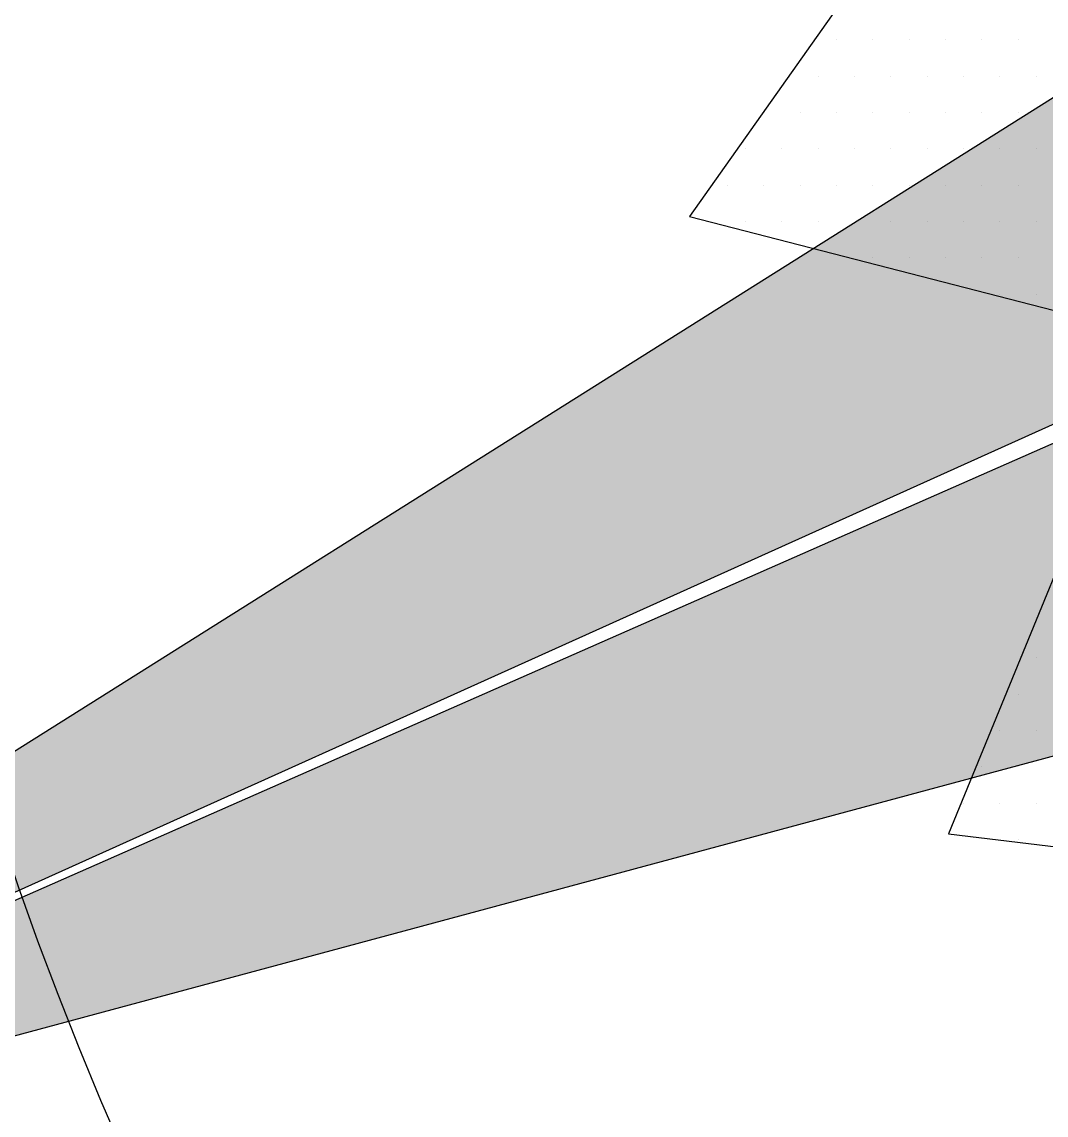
# Model space of a CAD drawing. Header units: metres. Extents: x 9606 to 9900, y 4805 to 4952.
# Drawn here: x 9830.9665 to 9831.277, y 4845.452 to 4845.7832 of the extents above; entities that cross this region are included whole.
import ezdxf

# ---------------------------------------------------------------- set-up
doc = ezdxf.new("R2010")
doc.units = ezdxf.units.M
doc.header["$LTSCALE"] = 2
doc.linetypes.add('CACHEX2', pattern=[0.75, 0.5, -0.25])
for name, color, linetype in [('CARTOUCHE', 7, 'Continuous'), ('LOGO', 4, 'Continuous'), ('rosace', 7, 'Continuous')]:
    doc.layers.add(name, color=color, linetype=linetype)

# ---------------------------------------------------------------- blocks, each defined once
blk = doc.blocks.new('A$C715108E3')
at = {"layer": 'LOGO', "color": 131}
for p, q in [((-17.415, -14.8905), (-17.415, -14.8905)), ((-17.359, -14.8905), (-17.359, -14.8905)), ((-17.2671, -14.8905), (-17.2671, -14.8905)), ((-17.1753, -14.8905), (-17.1753, -14.8905)), ((-17.0838, -14.8905), (-17.0838, -14.8905)), ((-16.992, -14.8905), (-16.992, -14.8905)), ((-16.9002, -14.8905), (-16.9002, -14.8905)), ((-17.4797, -14.9827), (-17.4797, -14.9827)), ((-17.4049, -14.9827), (-17.4049, -14.9827)), ((-17.3129, -14.9827), (-17.3129, -14.9827)), ((-17.2214, -14.9827), (-17.2214, -14.9827)), ((-17.1296, -14.9827), (-17.1296, -14.9827)), ((-17.0377, -14.9827), (-17.0377, -14.9827)), ((-16.9463, -14.9827), (-16.9463, -14.9827)), ((-16.8544, -14.9827), (-16.8544, -14.9827)), ((-17.5445, -15.0742), (-17.5445, -15.0742)), ((-17.5424, -15.0742), (-17.5424, -15.0742)), ((-17.4504, -15.0742), (-17.4504, -15.0742)), ((-17.359, -15.0742), (-17.359, -15.0742)), ((-17.2671, -15.0742), (-17.2671, -15.0742)), ((-17.1753, -15.0742), (-17.1753, -15.0742)), ((-17.0838, -15.0742), (-17.0838, -15.0742)), ((-16.992, -15.0742), (-16.992, -15.0742)), ((-16.9002, -15.0742), (-16.9002, -15.0742)), ((-17.6097, -15.1655), (-17.6097, -15.1655)), ((-17.588, -15.1655), (-17.588, -15.1655)), ((-17.4965, -15.1655), (-17.4965, -15.1655)), ((-17.4049, -15.1655), (-17.4049, -15.1655)), ((-17.3129, -15.1655), (-17.3129, -15.1655)), ((-17.2214, -15.1655), (-17.2214, -15.1655)), ((-17.1296, -15.1655), (-17.1296, -15.1655)), ((-17.0377, -15.1655), (-17.0377, -15.1655)), ((-16.9463, -15.1655), (-16.9463, -15.1655)), ((-16.8544, -15.1655), (-16.8544, -15.1655)), ((-17.6746, -15.2579), (-17.6746, -15.2579)), ((-17.6341, -15.2579), (-17.6341, -15.2579)), ((-17.5424, -15.2579), (-17.5424, -15.2579)), ((-17.4504, -15.2579), (-17.4504, -15.2579)), ((-17.359, -15.2579), (-17.359, -15.2579)), ((-17.2671, -15.2579), (-17.2671, -15.2579)), ((-17.1753, -15.2579), (-17.1753, -15.2579)), ((-17.0838, -15.2579), (-17.0838, -15.2579)), ((-16.992, -15.2579), (-16.992, -15.2579)), ((-16.9002, -15.2579), (-16.9002, -15.2579)), ((-17.6783, -15.3493), (-17.6783, -15.3493)), ((-17.588, -15.3493), (-17.588, -15.3493)), ((-17.4965, -15.3493), (-17.4965, -15.3493)), ((-17.4049, -15.3493), (-17.4049, -15.3493)), ((-17.3129, -15.3493), (-17.3129, -15.3493)), ((-17.2214, -15.3493), (-17.2214, -15.3493)), ((-17.1296, -15.3493), (-17.1296, -15.3493)), ((-17.0377, -15.3493), (-17.0377, -15.3493)), ((-16.9463, -15.3493), (-16.9463, -15.3493)), ((-16.8544, -15.3493), (-16.8544, -15.3493)), ((-17.3226, -15.4406), (-17.3226, -15.4406)), ((-17.2671, -15.4406), (-17.2671, -15.4406)), ((-17.1753, -15.4406), (-17.1753, -15.4406)), ((-17.0838, -15.4406), (-17.0838, -15.4406)), ((-16.992, -15.4406), (-16.992, -15.4406)), ((-16.9002, -15.4406), (-16.9002, -15.4406)), ((-16.9669, -15.5332), (-16.9669, -15.5332)), ((-16.9463, -15.5332), (-16.9463, -15.5332)), ((-16.8544, -15.5332), (-16.8544, -15.5332)), ((-16.8559, -16.3587), (-16.8559, -16.3587)), ((-16.8936, -16.45), (-16.8936, -16.45)), ((-16.8544, -16.45), (-16.8544, -16.45)), ((-16.9313, -16.5424), (-16.9313, -16.5424)), ((-16.9002, -16.5424), (-16.9002, -16.5424)), ((-16.9691, -16.6339), (-16.9691, -16.6339)), ((-16.9463, -16.6339), (-16.9463, -16.6339)), ((-16.8544, -16.6339), (-16.8544, -16.6339)), ((-17.0068, -16.7251), (-17.0068, -16.7251)), ((-16.992, -16.7251), (-16.992, -16.7251)), ((-16.9002, -16.7251), (-16.9002, -16.7251)), ((-17.0441, -16.8175), (-17.0441, -16.8175)), ((-17.0377, -16.8175), (-17.0377, -16.8175)), ((-16.9463, -16.8175), (-16.9463, -16.8175)), ((-16.8544, -16.8175), (-16.8544, -16.8175)), ((-16.9579, -16.909), (-16.9579, -16.909)), ((-16.9002, -16.909), (-16.9002, -16.909))]:
    blk.add_line(p, q, dxfattribs=at)
blk.add_lwpolyline([(-16.6359, -13.7897), (-17.73, -15.3364), (-16.5602, -15.6374), (-17.0758, -16.8949), (-15.2018, -17.1211)], dxfattribs=at)
blk = doc.blocks.new('A$C581E6685')
at = {"layer": 'rosace'}
for color, points in [(142, [(-45.3965, 37.4846), (-39.5666, 28.8703), (-39.344, 28.5414), (-39.8519, 24.2064), (-36.9477, 25.4853), (-26.3566, 30.2032), (-36.1863, 24.0789), (-38.2746, 22.2236), (-38.1337, 21.2132), (-33.6363, 11.1845), (-39.5393, 21.4709), (-40.6525, 23.2405), (-42.0615, 23.3525), (-53.1072, 18.3767), (-43.3972, 24.4856), (-40.4756, 26.2259), (-40.684, 26.8894)]), (140, [(-45.3965, 37.4846), (-41.9745, 25.9278), (-41.7809, 23.8865), (-42.0615, 23.3525), (-44.9268, 21.9767), (-53.1072, 18.3767), (-40.8028, 21.6905), (-39.5666, 22.0268), (-38.2746, 22.2236), (-38.1337, 21.2132), (-33.6363, 11.1845), (-36.0802, 21.4612), (-37.3405, 24.3346), (-37.4251, 24.9804), (-36.9477, 25.4853), (-26.3566, 30.2032), (-37.8747, 26.8339), (-39.7286, 26.4119), (-40.3751, 26.6371), (-40.684, 26.8894)])]:
    blk.add_hatch(color=color, dxfattribs=at).paths.add_polyline_path(points)
at = {"layer": 'rosace', "color": 142}
blk.add_lwpolyline([(-45.3965, 37.4846), (-39.3434, 28.5414), (-39.8519, 24.2064), (-36.9477, 25.4853), (-26.3566, 30.2032), (-36.1857, 24.0789), (-38.2739, 22.2236), (-38.1337, 21.2132), (-33.6358, 11.1845), (-39.5393, 21.4709), (-40.6518, 23.2405), (-42.0615, 23.3525), (-53.1072, 18.3767), (-43.3964, 24.4856), (-40.4756, 26.2259), (-40.6836, 26.8894)], close=True, dxfattribs=at)
at = {"layer": 'rosace', "color": 140}
blk.add_lwpolyline([(-45.3965, 37.4846), (-41.9745, 25.9278), (-41.7804, 23.8865), (-42.0615, 23.3525), (-44.9268, 21.9767), (-53.1072, 18.3767), (-40.8028, 21.6905), (-39.5666, 22.0268), (-38.2739, 22.2236), (-38.1337, 21.2132), (-33.6358, 11.1845), (-36.0802, 21.4612), (-37.3405, 24.3346), (-37.4251, 24.9804), (-36.9477, 25.4853), (-26.3566, 30.2032), (-37.8741, 26.8339), (-39.7286, 26.4119), (-40.3748, 26.6371), (-40.6836, 26.8894)], close=True, dxfattribs=at)
at = {"layer": 'rosace', "color": 32, "linetype": 'CACHEX2', "ltscale": 1.5}
blk.add_ellipse((-38.0538, 23.8138), major_axis=(-19.0311, -3.534), ratio=0.590567, dxfattribs=at)
at = {"layer": 'rosace', "color": 32}
blk.add_ellipse((-37.6144, 23.8499), major_axis=(-13.5768, -4.2839), ratio=0.791971, dxfattribs=at)
at = {"layer": 'CARTOUCHE'}
blk.add_blockref('A$C715108E3', (-31.6739, 36.3189), dxfattribs=at)

msp = doc.modelspace()

# ---------------------------------------------------------------- linework, layer by layer
at = {"layer": 'CARTOUCHE'}
msp.add_rational_spline([(9829.64323, 4848.05468), (9829.64323, 4845.87645), (9829.64323, 4843.69822), (9829.64323, 4842.93022), (9830.41123, 4842.93022), (9839.51909, 4842.93022), (9848.62694, 4842.93022), (9849.39494, 4842.93022), (9849.39494, 4843.69822), (9849.39494, 4845.87645), (9849.39494, 4848.05468), (9849.39494, 4848.82268), (9848.62694, 4848.82268), (9839.51909, 4848.82268), (9830.41123, 4848.82268), (9829.64323, 4848.82268), (9829.64323, 4848.05468)], [1, 1, 1, 0.707106781187, 1, 1, 1, 0.707106781187, 1, 1, 1, 0.707106781187, 1, 1, 1, 0.707106781187, 1], degree=2, knots=[0, 0, 0, 1, 1, 2.570796, 2.570796, 3.570796, 3.570796, 5.141593, 5.141593, 6.141593, 6.141593, 7.712389, 7.712389, 8.712389, 8.712389, 10.283185, 10.283185, 10.283185], dxfattribs=at)

# ---------------------------------------------------------------- block references
at = {"layer": 'CARTOUCHE', "xscale": 0.12, "yscale": 0.12, "zscale": 0.12}
msp.add_blockref('A$C581E6685', (9837.09738, 4843.20633), dxfattribs=at)

doc.saveas('drawing.dxf')
